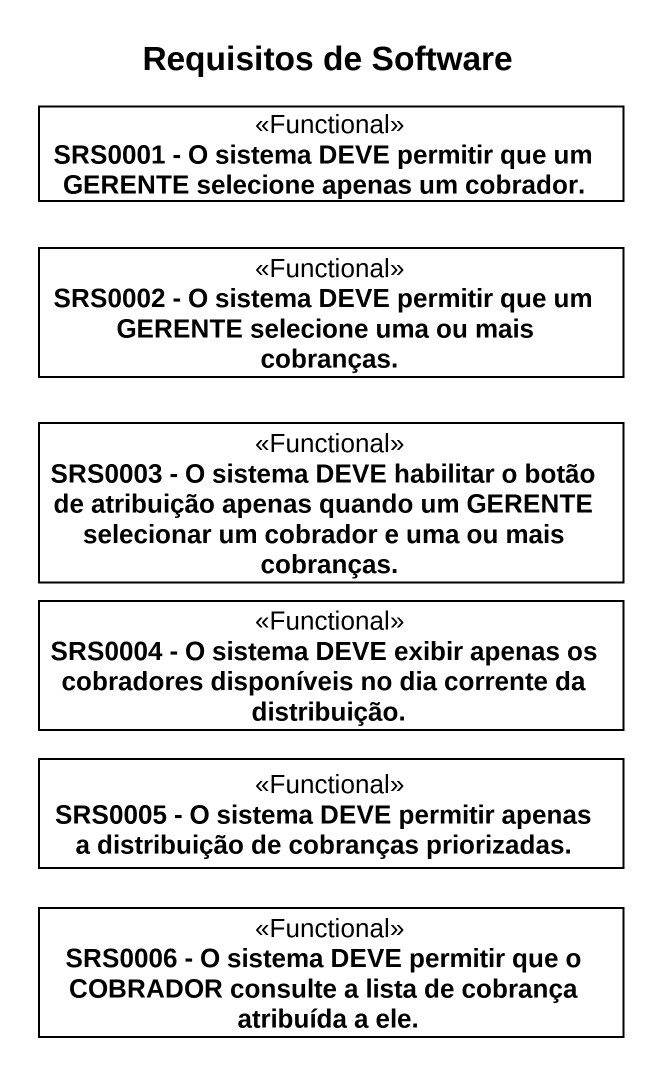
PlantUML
@startuml
title Requisitos de Software
hide circle
hide empty members
class "SRS0001 - O sistema DEVE permitir que um GERENTE selecione apenas um cobrador." as SRS0001_O_sistema_DEVE <<Functional>>
class "SRS0002 - O sistema DEVE permitir que um GERENTE selecione uma ou mais cobranças." as SRS0002_O_sistema_DEVE <<Functional>>
class "SRS0003 - O sistema DEVE habilitar o botão de atribuição apenas quando um GERENTE selecionar um cobrador e uma ou mais cobranças." as SRS0003_O_sistema_DEVE <<Functional>>
class "SRS0004 - O sistema DEVE exibir apenas os cobradores disponíveis no dia corrente da distribuição." as SRS0004_O_sistema_DEVE <<Functional>>
class "SRS0005 - O sistema DEVE permitir apenas a distribuição de cobranças priorizadas." as SRS0005_O_sistema_DEVE <<Functional>>
class "SRS0006 - O sistema DEVE permitir que o COBRADOR consulte a lista de cobrança atribuída a ele." as SRS0006_O_sistema_DEVE <<Functional>>
@enduml
